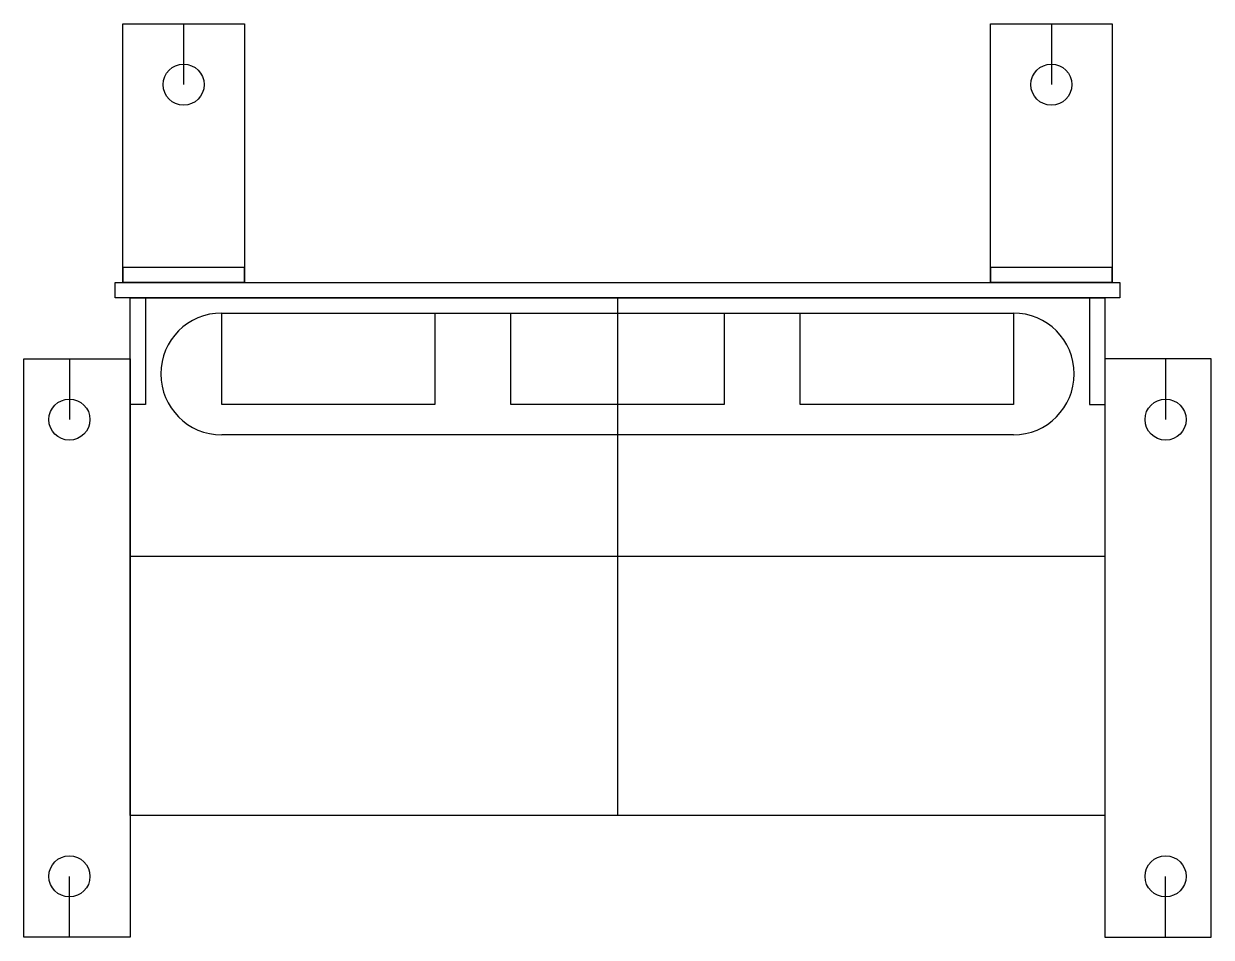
# Model space of a CAD drawing. Extents: x 7.5 to 12.38, y 21.86 to 25.61.
import ezdxf

# ---------------------------------------------------------------- set-up
doc = ezdxf.new("R2010")
doc.units = 0
doc.header["$LTSCALE"] = 5
doc.header["$MEASUREMENT"] = 0
for name, color, linetype in [('Z0_BOTCOMP', 4, 'Continuous'), ('Z0_CUT500', 4, 'Continuous'), ('Z0_TOPCOMP', 6, 'Continuous')]:
    doc.layers.add(name, color=color, linetype=linetype)

msp = doc.modelspace()

# ---------------------------------------------------------------- linework, layer by layer
at = {"layer": 'Z0_BOTCOMP', "color": 4, "linetype": 'Continuous', "lineweight": 25}
for p, q in [((7.9062, 24.5516), (7.9062, 25.6141)), ((7.9062, 25.6141), (8.4062, 25.6141)), ((8.1562, 25.6141), (8.1562, 25.3641)), ((8.4062, 25.6141), (8.4062, 24.5516)), ((11.4688, 24.5516), (11.4688, 25.6141)), ((11.4688, 25.6141), (11.9688, 25.6141)), ((11.7188, 25.6141), (11.7188, 25.3641)), ((11.9688, 25.6141), (11.9688, 24.5516)), ((7.9062, 24.6141), (7.9062, 24.5516)), ((8.4062, 24.6141), (7.9062, 24.6141)), ((8.4062, 24.5516), (8.4062, 24.6141)), ((11.4688, 24.6141), (11.4688, 24.5516)), ((11.9688, 24.6141), (11.4688, 24.6141)), ((11.9688, 24.5516), (11.9688, 24.6141)), ((7.875, 24.4891), (7.875, 24.5516)), ((7.875, 24.5516), (12, 24.5516)), ((7.9062, 24.5516), (8.4062, 24.5516)), ((8.4062, 24.5516), (7.9062, 24.5516)), ((11.4688, 24.5516), (11.9688, 24.5516)), ((11.9688, 24.5516), (11.4688, 24.5516)), ((12, 24.5516), (12, 24.4891)), ((12, 24.4891), (7.875, 24.4891)), ((7.9375, 22.3641), (7.9375, 24.4891)), ((7.9375, 24.4891), (11.9375, 24.4891)), ((8, 24.4891), (8, 24.0516)), ((9.9375, 24.4891), (9.9375, 22.3641)), ((11.875, 24.4891), (11.875, 24.0516)), ((11.9375, 24.4891), (11.9375, 22.3641)), ((7.5, 21.8641), (7.5, 24.2391)), ((7.5, 24.2391), (7.9375, 24.2391)), ((7.6875, 24.2391), (7.6875, 23.9891)), ((7.9375, 24.2391), (7.9375, 21.8641)), ((11.9375, 24.2391), (11.9375, 21.8641)), ((12.375, 24.2391), (11.9375, 24.2391)), ((12.1875, 24.2391), (12.1875, 23.9891)), ((12.375, 21.8641), (12.375, 24.2391)), ((8, 24.0516), (7.9375, 24.0516)), ((11.875, 24.0516), (11.9375, 24.0516)), ((11.9375, 23.4266), (7.9375, 23.4266)), ((11.9375, 22.3641), (7.9375, 22.3641)), ((7.6875, 21.8641), (7.6875, 22.1141)), ((12.1875, 21.8641), (12.1875, 22.1141)), ((7.9375, 21.8641), (7.5, 21.8641)), ((11.9375, 21.8641), (12.375, 21.8641))]:
    msp.add_line(p, q, dxfattribs=at)
for centre in [(8.1562, 25.3641), (11.7188, 25.3641), (7.6875, 23.9891), (12.1875, 23.9891), (7.6875, 22.1141), (12.1875, 22.1141)]:
    msp.add_circle(centre, 0.0843, dxfattribs=at)
at = {"layer": 'Z0_CUT500', "color": 5, "linetype": 'Continuous', "lineweight": 25}
for p, q in [((8.3125, 24.4266), (11.5625, 24.4266)), ((11.5625, 23.9266), (8.3125, 23.9266))]:
    msp.add_line(p, q, dxfattribs=at)
for centre, start, end in [((8.3125, 24.1766), 90, -90), ((11.5625, 24.1766), -90, 90)]:
    msp.add_arc(centre, 0.25, start, end, dxfattribs=at)
at = {"layer": 'Z0_TOPCOMP', "color": 6, "linetype": 'Continuous', "lineweight": 25}
for p, q in [((8.3125, 24.0516), (8.3125, 24.4266)), ((8.3125, 24.4266), (9.1875, 24.4266)), ((9.1875, 24.4266), (9.1875, 24.0516)), ((9.5, 24.0516), (9.5, 24.4266)), ((9.5, 24.4266), (10.375, 24.4266)), ((10.375, 24.4266), (10.375, 24.0516)), ((10.6875, 24.0516), (10.6875, 24.4266)), ((10.6875, 24.4266), (11.5625, 24.4266)), ((11.5625, 24.4266), (11.5625, 24.0516)), ((9.1875, 24.0516), (8.3125, 24.0516)), ((10.375, 24.0516), (9.5, 24.0516)), ((11.5625, 24.0516), (10.6875, 24.0516))]:
    msp.add_line(p, q, dxfattribs=at)

doc.saveas('drawing.dxf')
